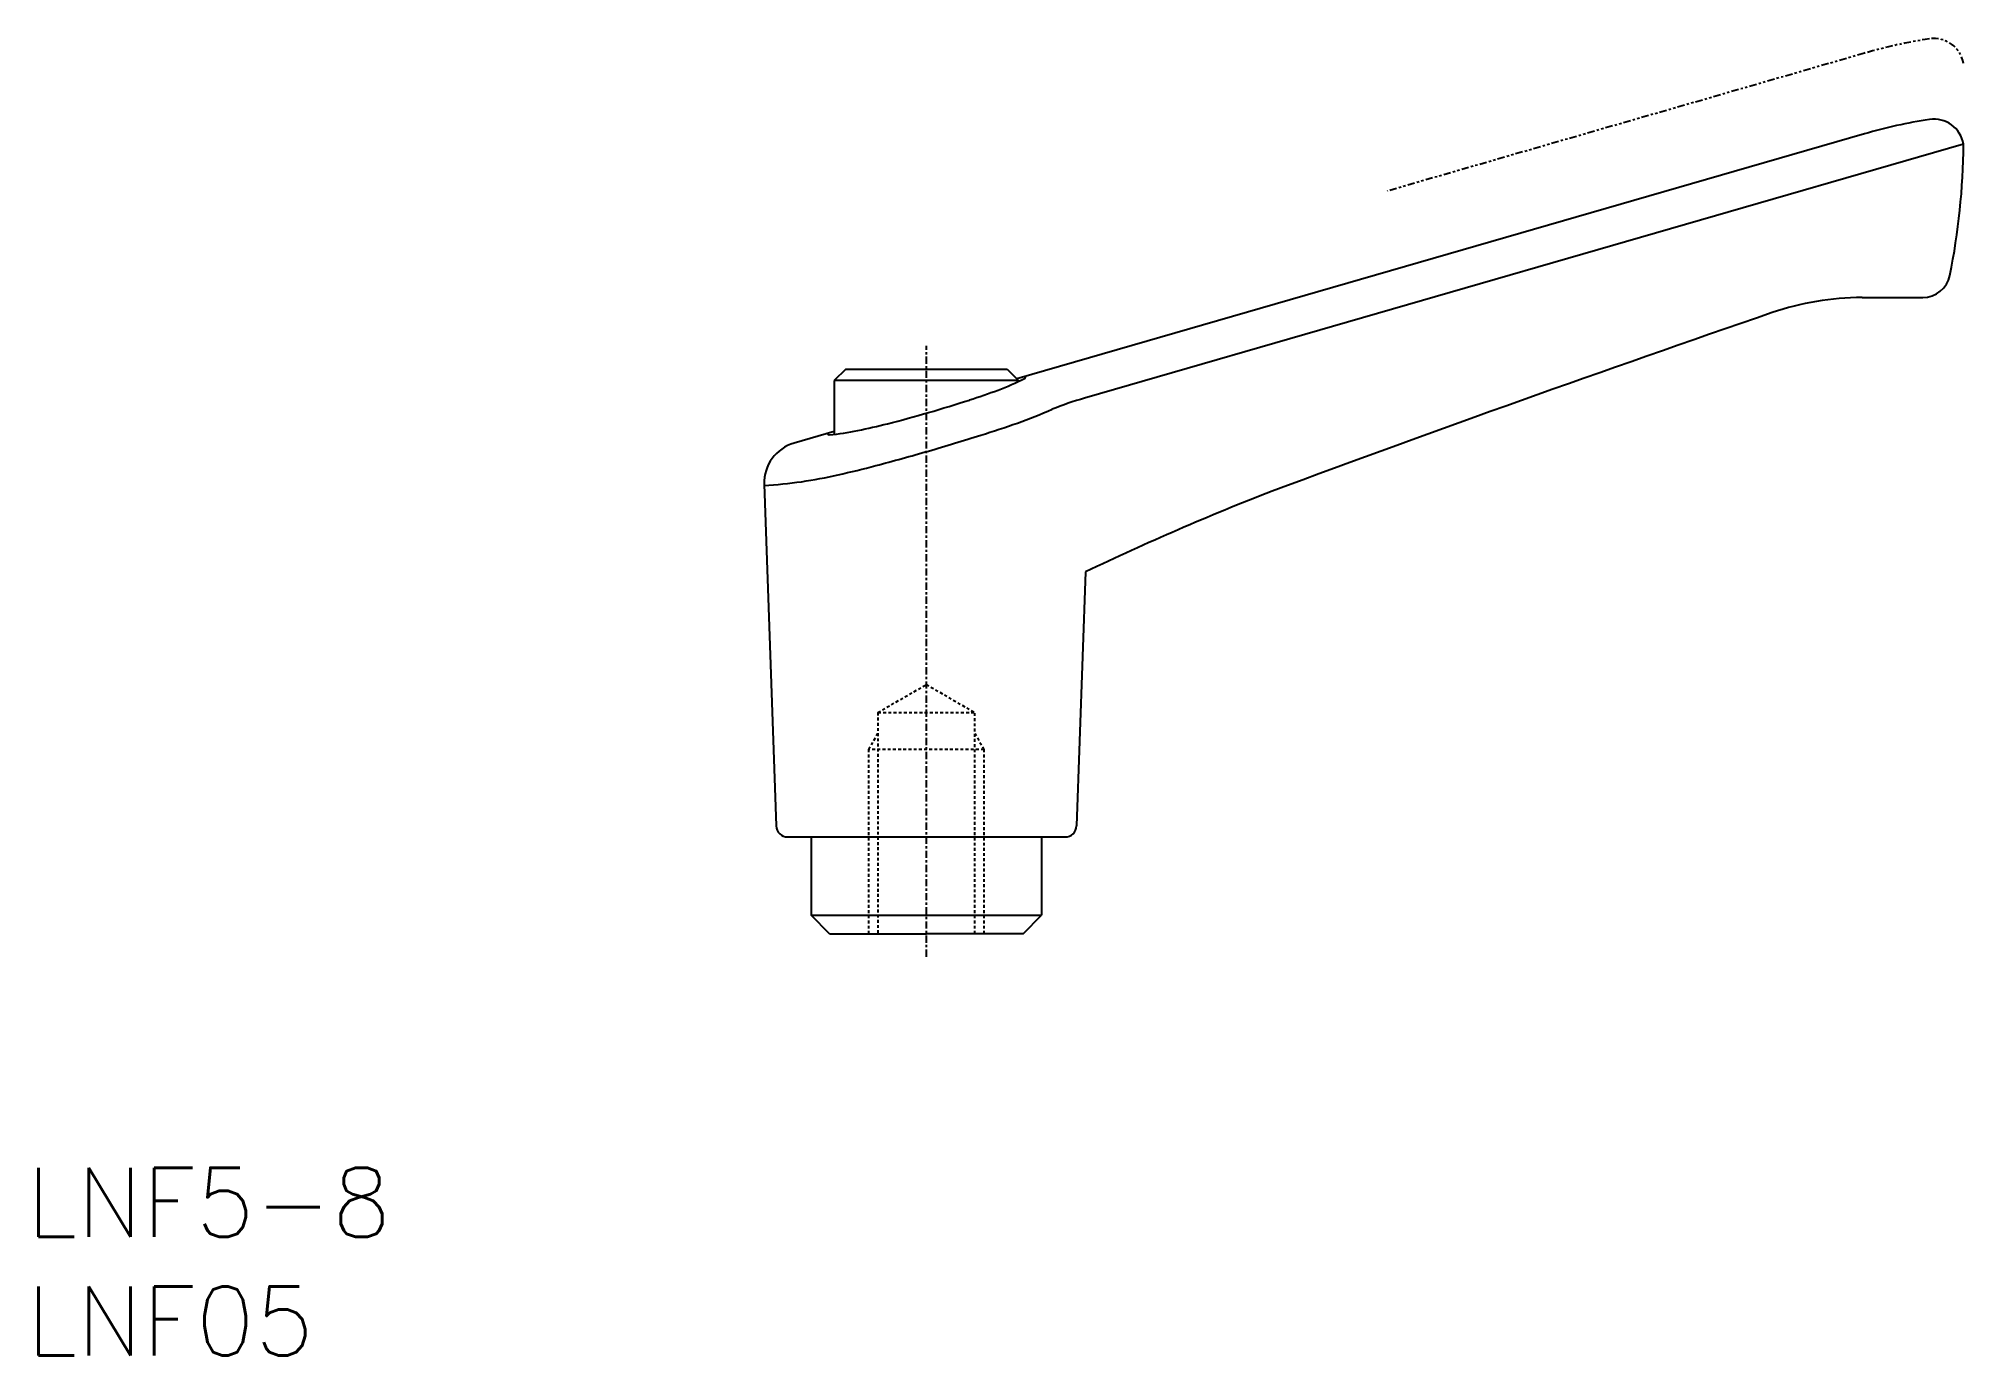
# Model space of a CAD drawing. Extents: x -4.5 to 79, y 12.7 to 69.8.
import ezdxf
from ezdxf.enums import TextEntityAlignment as Align

# ---------------------------------------------------------------- set-up
doc = ezdxf.new("R2010")
doc.units = 0
doc.header["$LTSCALE"] = 0.25
for name, pattern in [('CENTER', [2, 1.25, -0.25, 0.25, -0.25]), ('DASHED', [0.75, 0.5, -0.25]), ('PHANTOM', [2.5, 1.25, -0.25, 0.25, -0.25, 0.25, -0.25])]:
    doc.linetypes.add(name, pattern=pattern)
doc.layers.get('0').update_dxf_attribs({"linetype": 'CONTINUOUS'})
doc.layers.add('CENTER', color=1, linetype='CENTER')
doc.styles.get("Standard").update_dxf_attribs({"font": 'TXT.shx'})

msp = doc.modelspace()

# ---------------------------------------------------------------- linework, layer by layer
at = {"color": 3, "linetype": 'PHANTOM'}
msp.add_line((74.713, 69.165), (54.013, 63.187), dxfattribs=at)
at = {"color": 7, "linetype": 'CONTINUOUS'}
for p, q in [((74.713, 65.665), (37.935, 55.044)), ((79.013, 65.215), (40.88, 54.202)), ((74.614, 58.565), (77.247, 58.565)), ((30.513, 55.465), (30.013, 54.965)), ((30.513, 55.465), (37.513, 55.465)), ((37.513, 55.465), (38.013, 54.965)), ((38.013, 54.965), (30.013, 54.965)), ((30.013, 54.965), (30.013, 52.633)), ((38.013, 54.965), (38.013, 54.931)), ((30.013, 52.756), (28.278, 52.255)), ((26.979, 50.463), (27.496, 35.648)), ((40.915, 46.665), (40.53, 35.648)), ((27.996, 35.165), (40.03, 35.165)), ((29.013, 35.165), (29.013, 31.765)), ((39.013, 35.165), (39.013, 31.765)), ((29.013, 31.765), (39.013, 31.765)), ((29.813, 30.965), (29.013, 31.765)), ((38.213, 30.965), (39.013, 31.765)), ((29.813, 30.965), (34.013, 30.965)), ((38.213, 30.965), (34.013, 30.965))]:
    msp.add_line(p, q, dxfattribs=at)
at = {"color": 3, "linetype": 'DASHED'}
for p, q in [((31.913, 40.565), (34.013, 41.778)), ((34.013, 41.778), (36.113, 40.565)), ((31.913, 40.565), (36.113, 40.565)), ((31.913, 40.565), (31.913, 30.965)), ((36.113, 30.965), (36.113, 40.565)), ((31.513, 38.965), (31.913, 39.658)), ((36.113, 39.658), (36.513, 38.965)), ((36.513, 38.965), (31.513, 38.965)), ((31.513, 30.965), (31.513, 38.965)), ((36.513, 38.965), (36.513, 30.965))]:
    msp.add_line(p, q, dxfattribs=at)
at = {"color": 3, "linetype": 'PHANTOM'}
msp.add_lwpolyline([(77.533, 69.79, 0.032859), (74.713, 69.165, -0.262219)], format="xyb", dxfattribs=at)
at = {"color": 7, "linetype": 'CONTINUOUS'}
for points in [[(77.533, 66.29, 0.032859), (74.713, 65.665, -0.262219)], [(49.013, 50.165, 0.018386), (40.915, 46.665, 35.237248)]]:
    msp.add_lwpolyline(points, format="xyb", dxfattribs=at)
at = {"color": 3, "linetype": 'PHANTOM'}
msp.add_arc((77.73, 68.505), 1.3, 9.33159, 98.71608, dxfattribs=at)
at = {"color": 7, "linetype": 'CONTINUOUS'}
for centre, radius, start, end in [((77.73, 65.005), 1.3, 9.33159, 98.71608), ((49.014, 65.451), 30, 348.61368, 359.54967), ((77.247, 59.765), 1.2, 270, 348.61368), ((74.614, 46.565), 12, 90, 108.98995), ((396.111, -887.663), 1000, 108.989955, 110.30994), ((38.234, 55.13), 0.0825, 296.69477, 16.10896), ((26.924, 81.778), 29.071, 287.94552, 290.5355), ((33.027, 65.485), 11.673, 290.5355, 296.69477), ((18.069, 109.119), 57.811, 284.2724, 286.10896), ((18.069, 109.119), 57.811, 286.10896, 287.94552), ((31.215, 72.335), 20.365, 289.36088, 293.91948), ((45.042, 39.791), 15, 106.10896, 111.80973), ((29.792, 52.692), 0.0825, 196.10896, 275.52314), ((28.677, 64.229), 11.673, 275.52314, 281.68242), ((25.154, 81.267), 29.071, 281.68242, 284.2724), ((21.214, 100.795), 50.531, 287.45715, 289.36088), ((28.778, 50.526), 1.8, 106.10896, 182), ((6.148, 148.702), 100.751, 284.76077, 286.10896), ((6.148, 148.702), 100.751, 286.10896, 287.45715), ((18.944, 100.139), 50.531, 282.85704, 284.76077), ((25.656, 70.73), 20.365, 273.72935, 282.85704), ((27.996, 35.665), 0.5, 182, 270), ((40.03, 35.665), 0.5, 270, 358)]:
    msp.add_arc(centre, radius, start, end, dxfattribs=at)
at = {"layer": 'CENTER'}
msp.add_line((34.013, 29.965), (34.013, 56.465), dxfattribs=at)

# ---------------------------------------------------------------- texts
for s, p in [('LNF5-8', (-5.026, 19.31)), ('LNF05', (-5.026, 14.168))]:
    msp.add_text(s, height=3).set_placement(p, align=Align.MIDDLE_LEFT)

doc.saveas('drawing.dxf')
